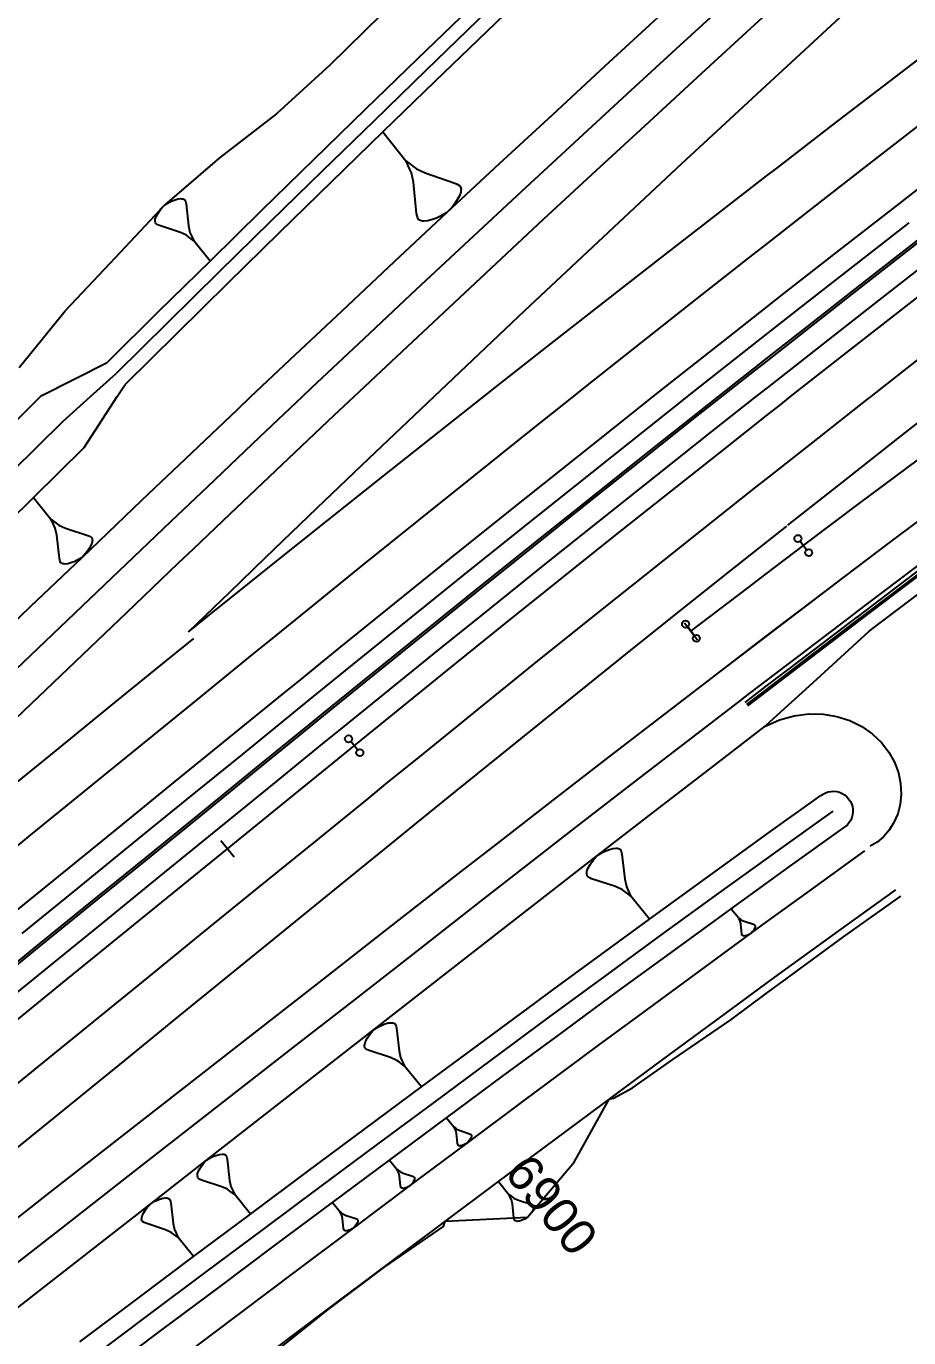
# Model space of a CAD drawing. Extents: x 387562 to 388546, y 804386 to 804945.
# Drawn here: x 387647.9 to 387710, y 804433.7 to 804526.1 of the extents above; entities that cross this region are included whole.
import ezdxf
from ezdxf.enums import TextEntityAlignment as Align

# ---------------------------------------------------------------- set-up
doc = ezdxf.new("R2010")
doc.units = 0
doc.layers.get('0').update_dxf_attribs({"linetype": 'CONTINUOUS'})
doc.styles.add('ARIAL', font='ARIAL.FON')

msp = doc.modelspace()

# ---------------------------------------------------------------- linework, layer by layer
at = {"color": 7}
for p, q in [((387672.9862, 804518.6653), (387674.6172, 804516.6126)), ((387674.6172, 804516.6126), (387674.8623, 804516.4246)), ((387674.745, 804516.3314), (387674.6172, 804516.6126)), ((387674.8727, 804516.0502), (387674.745, 804516.3314)), ((387674.8623, 804516.4246), (387675.1073, 804516.2366)), ((387675.0005, 804515.769), (387674.8727, 804516.0502)), ((387675.1073, 804516.2366), (387675.3524, 804516.0486)), ((387675.3524, 804516.0486), (387675.9598, 804515.7658)), ((387675.1387, 804515.1134), (387675.0005, 804515.769)), ((387675.3653, 804512.9016), (387675.1387, 804515.1134)), ((387675.9598, 804515.7658), (387678.0632, 804515.0452)), ((387678.0632, 804515.0452), (387678.215, 804514.9745)), ((387678.3878, 804514.155), (387678.1877, 804513.8047)), ((387678.215, 804514.9745), (387678.4135, 804514.8452)), ((387678.4705, 804514.4121), (387678.3878, 804514.155)), ((387678.4135, 804514.8452), (387678.4601, 804514.7865)), ((387678.4601, 804514.7865), (387678.4946, 804514.6226)), ((387678.4826, 804514.5174), (387678.4705, 804514.4121)), ((387678.4946, 804514.6226), (387678.4826, 804514.5174)), ((387657.2406, 804513.0774), (387657.3711, 804513.2497)), ((387657.3711, 804513.2497), (387657.6242, 804513.5205)), ((387657.6242, 804513.5205), (387657.943, 804513.7097)), ((387657.943, 804513.7097), (387658.1392, 804513.8003)), ((387658.1392, 804513.8003), (387658.2946, 804513.858)), ((387658.2946, 804513.858), (387658.5645, 804513.9406)), ((387658.5645, 804513.9406), (387658.7528, 804513.9574)), ((387658.7528, 804513.9574), (387658.8265, 804513.9495)), ((387658.8265, 804513.9495), (387658.9002, 804513.9415)), ((387658.9002, 804513.9415), (387659.0067, 804513.8926)), ((387659.0067, 804513.8926), (387659.0396, 804513.8518)), ((387659.0396, 804513.8518), (387659.0973, 804513.6964)), ((387659.0973, 804513.6964), (387659.1222, 804513.5818)), ((387659.1222, 804513.5818), (387659.2901, 804512.035)), ((387677.8704, 804513.3612), (387677.5065, 804512.9764)), ((387678.0584, 804513.6063), (387677.8704, 804513.3612)), ((387678.1877, 804513.8047), (387678.0584, 804513.6063)), ((387656.9396, 804512.3644), (387656.9476, 804512.4381)), ((387656.9644, 804512.2498), (387656.9396, 804512.3644)), ((387656.9476, 804512.4381), (387656.9556, 804512.5118)), ((387656.9556, 804512.5118), (387657.0124, 804512.692)), ((387656.9973, 804512.209), (387656.9644, 804512.2498)), ((387657.0124, 804512.692), (387657.1509, 804512.938)), ((387657.1509, 804512.938), (387657.2406, 804513.0774)), ((387675.3999, 804512.7377), (387675.3653, 804512.9016)), ((387675.481, 804512.5152), (387675.3999, 804512.7377)), ((387675.5276, 804512.4565), (387675.481, 804512.5152)), ((387675.6795, 804512.3858), (387675.5276, 804512.4565)), ((387675.7847, 804512.3738), (387675.6795, 804512.3858)), ((387675.89, 804512.3617), (387675.7847, 804512.3738)), ((387676.1591, 804512.3842), (387675.89, 804512.3617)), ((387676.5456, 804512.4999), (387676.1591, 804512.3842)), ((387676.7681, 804512.5811), (387676.5456, 804512.4999)), ((387677.0493, 804512.7088), (387676.7681, 804512.5811)), ((387677.5065, 804512.9764), (387677.0493, 804512.7088)), ((387657.1367, 804512.1193), (387656.9973, 804512.209)), ((387657.2433, 804512.0704), (387657.1367, 804512.1193)), ((387658.7182, 804511.575), (387657.2433, 804512.0704)), ((387659.1445, 804511.3797), (387658.7182, 804511.575)), ((387659.3167, 804511.2491), (387659.1445, 804511.3797)), ((387659.2901, 804512.035), (387659.3895, 804511.5768)), ((387659.3895, 804511.5768), (387659.4801, 804511.3806)), ((387659.4801, 804511.3806), (387659.5707, 804511.1843)), ((387659.489, 804511.1186), (387659.3167, 804511.2491)), ((387659.6613, 804510.9881), (387659.489, 804511.1186)), ((387659.5707, 804511.1843), (387659.6613, 804510.9881)), ((387660.8112, 804509.5585), (387659.6613, 804510.9881)), ((387648.3683, 804492.8785), (387649.6045, 804491.3586)), ((387649.6045, 804491.3586), (387649.7892, 804491.2202)), ((387649.7024, 804491.1496), (387649.6045, 804491.3586)), ((387649.8002, 804490.9405), (387649.7024, 804491.1496)), ((387649.7892, 804491.2202), (387649.9739, 804491.0818)), ((387649.9739, 804491.0818), (387650.1586, 804490.9434)), ((387649.8981, 804490.7315), (387649.8002, 804490.9405)), ((387650.0069, 804490.2428), (387649.8981, 804490.7315)), ((387650.1951, 804488.5921), (387650.0069, 804490.2428)), ((387650.1586, 804490.9434), (387650.6149, 804490.7373)), ((387650.6149, 804490.7373), (387652.1927, 804490.2168)), ((387652.1927, 804490.2168), (387652.3067, 804490.1653)), ((387652.3067, 804490.1653), (387652.4561, 804490.0703)), ((387652.4561, 804490.0703), (387652.4914, 804490.0269)), ((387700, 804489.7179), (387701.4448, 804490.8635)), ((387652.2013, 804489.1416), (387652.063, 804488.9569)), ((387652.2963, 804489.291), (387652.2013, 804489.1416)), ((387652.4428, 804489.5544), (387652.2963, 804489.291)), ((387652.5024, 804489.7472), (387652.4428, 804489.5544)), ((387652.4914, 804490.0269), (387652.5186, 804489.9047)), ((387652.5105, 804489.826), (387652.5024, 804489.7472)), ((387652.5186, 804489.9047), (387652.5105, 804489.826)), ((387650.2223, 804488.4699), (387650.1951, 804488.5921)), ((387650.2848, 804488.3043), (387650.2223, 804488.4699)), ((387650.3202, 804488.2609), (387650.2848, 804488.3043)), ((387650.4342, 804488.2094), (387650.3202, 804488.2609)), ((387650.513, 804488.2013), (387650.4342, 804488.2094)), ((387650.7926, 804488.2123), (387650.5917, 804488.1932)), ((387651.0804, 804488.302), (387650.7926, 804488.2123)), ((387651.246, 804488.3646), (387651.0804, 804488.302)), ((387651.455, 804488.4624), (387651.246, 804488.3646)), ((387651.7943, 804488.6662), (387651.455, 804488.4624)), ((387652.063, 804488.9569), (387651.7943, 804488.6662)), ((387650.5917, 804488.1932), (387650.513, 804488.2013)), ((387696.8214, 804480.6761), (387700, 804483.0991)), ((387698.6341, 804478.2982), (387700, 804479.3394)), ((387698.7007, 804478.2107), (387700, 804479.2011)), ((387700, 804469.1235), (387703.8377, 804471.8749)), ((387688.1305, 804467.6725), (387688.4932, 804467.8887)), ((387688.4932, 804467.8887), (387688.7165, 804467.9923)), ((387688.7165, 804467.9923), (387688.8934, 804468.0584)), ((387688.8934, 804468.0584), (387689.2007, 804468.1531)), ((387689.2007, 804468.1531), (387689.4151, 804468.1727)), ((387689.4151, 804468.1727), (387689.4991, 804468.1638)), ((387689.4991, 804468.1638), (387689.5831, 804468.1549)), ((387689.5831, 804468.1549), (387689.7046, 804468.0995)), ((387689.7046, 804468.0995), (387689.7421, 804468.053)), ((387689.7421, 804468.053), (387689.8082, 804467.8762)), ((387689.8082, 804467.8762), (387689.8368, 804467.7457)), ((387687.4354, 804466.7273), (387687.5927, 804467.0078)), ((387687.5927, 804467.0078), (387687.6945, 804467.1668)), ((387687.6945, 804467.1668), (387687.8428, 804467.3634)), ((387687.8428, 804467.3634), (387688.1305, 804467.6725)), ((387689.8368, 804467.7457), (387690.0315, 804465.984)), ((387687.3533, 804466.3539), (387687.3622, 804466.4378)), ((387687.3818, 804466.2234), (387687.3533, 804466.3539)), ((387687.3622, 804466.4378), (387687.3711, 804466.5218)), ((387687.3711, 804466.5218), (387687.4354, 804466.7273)), ((387687.4194, 804466.177), (387687.3818, 804466.2234)), ((387687.5784, 804466.0751), (387687.4194, 804466.177)), ((387687.6999, 804466.0198), (387687.5784, 804466.0751)), ((387689.3812, 804465.4587), (387687.6999, 804466.0198)), ((387689.8672, 804465.2372), (387689.3812, 804465.4587)), ((387690.0637, 804465.0889), (387689.8672, 804465.2372)), ((387690.0315, 804465.984), (387690.1459, 804465.4623)), ((387690.1459, 804465.4623), (387690.2495, 804465.239)), ((387690.2495, 804465.239), (387690.3531, 804465.0156)), ((387690.2602, 804464.9406), (387690.0637, 804465.0889)), ((387690.4568, 804464.7923), (387690.2602, 804464.9406)), ((387690.3531, 804465.0156), (387690.4568, 804464.7923)), ((387691.77, 804463.1664), (387690.4568, 804464.7923)), ((387697.5387, 804463.9), (387698.0413, 804463.2753)), ((387698.0413, 804463.2753), (387698.1166, 804463.2182)), ((387698.0809, 804463.1895), (387698.0413, 804463.2753)), ((387698.1205, 804463.1037), (387698.0809, 804463.1895)), ((387698.1166, 804463.2182), (387698.1919, 804463.1612)), ((387698.1601, 804463.018), (387698.1205, 804463.1037)), ((387698.2036, 804462.8177), (387698.1601, 804463.018)), ((387698.1919, 804463.1612), (387698.2672, 804463.1041)), ((387698.2769, 804462.1417), (387698.2036, 804462.8177)), ((387698.2672, 804463.1041), (387698.4535, 804463.0188)), ((387698.4535, 804463.0188), (387699.0981, 804462.8022)), ((387699.0992, 804462.3622), (387699.0422, 804462.2869)), ((387699.0981, 804462.8022), (387699.1446, 804462.7809)), ((387699.1384, 804462.4231), (387699.0992, 804462.3622)), ((387699.199, 804462.5306), (387699.1384, 804462.4231)), ((387699.1446, 804462.7809), (387699.2056, 804462.7417)), ((387699.2238, 804462.6094), (387699.199, 804462.5306)), ((387699.2056, 804462.7417), (387699.2199, 804462.7238)), ((387699.2199, 804462.7238), (387699.2308, 804462.6738)), ((387699.2273, 804462.6416), (387699.2238, 804462.6094)), ((387699.2308, 804462.6738), (387699.2273, 804462.6416)), ((387698.2878, 804462.0916), (387698.2769, 804462.1417)), ((387698.313, 804462.0237), (387698.2878, 804462.0916)), ((387698.3274, 804462.0059), (387698.313, 804462.0237)), ((387698.3739, 804461.9845), (387698.3274, 804462.0059)), ((387698.4062, 804461.9811), (387698.3739, 804461.9845)), ((387698.4384, 804461.9776), (387698.4062, 804461.9811)), ((387698.5206, 804461.9849), (387698.4384, 804461.9776)), ((387698.6386, 804462.021), (387698.5206, 804461.9849)), ((387698.7065, 804462.0463), (387698.6386, 804462.021)), ((387698.7923, 804462.0858), (387698.7065, 804462.0463)), ((387698.9316, 804462.1685), (387698.7923, 804462.0858)), ((387699.0422, 804462.2869), (387698.9316, 804462.1685)), ((387673.366, 804455.8493), (387673.5603, 804455.8678)), ((387673.5603, 804455.8678), (387673.6364, 804455.8599)), ((387673.6364, 804455.8599), (387673.7125, 804455.8521)), ((387673.7125, 804455.8521), (387673.8228, 804455.8023)), ((387671.912, 804454.8063), (387672.0038, 804454.9507)), ((387672.0038, 804454.9507), (387672.1376, 804455.1293)), ((387672.1376, 804455.1293), (387672.3974, 804455.4104)), ((387672.3974, 804455.4104), (387672.7255, 804455.6074)), ((387672.7255, 804455.6074), (387672.9276, 804455.7021)), ((387672.9276, 804455.7021), (387673.0877, 804455.7625)), ((387673.0877, 804455.7625), (387673.366, 804455.8493)), ((387673.8228, 804455.8023), (387673.857, 804455.7603)), ((387673.857, 804455.7603), (387673.9175, 804455.6002)), ((387673.9175, 804455.6002), (387673.9438, 804455.482)), ((387673.9438, 804455.482), (387674.1257, 804453.8858)), ((387671.697, 804454.2128), (387671.7049, 804454.2889)), ((387671.7233, 804454.0947), (387671.697, 804454.2128)), ((387671.7049, 804454.2889), (387671.7127, 804454.3651)), ((387671.7127, 804454.3651), (387671.7704, 804454.5515)), ((387671.7575, 804454.0527), (387671.7233, 804454.0947)), ((387671.9019, 804453.9609), (387671.7575, 804454.0527)), ((387671.7704, 804454.5515), (387671.912, 804454.8063)), ((387672.0122, 804453.911), (387671.9019, 804453.9609)), ((387673.5379, 804453.4077), (387672.0122, 804453.911)), ((387673.979, 804453.2084), (387673.5379, 804453.4077)), ((387674.1576, 804453.0746), (387673.979, 804453.2084)), ((387674.1257, 804453.8858), (387674.231, 804453.4133)), ((387674.231, 804453.4133), (387674.3256, 804453.2112)), ((387674.3256, 804453.2112), (387674.4202, 804453.0091)), ((387674.3362, 804452.9408), (387674.1576, 804453.0746)), ((387674.5148, 804452.807), (387674.3362, 804452.9408)), ((387674.4202, 804453.0091), (387674.5148, 804452.807)), ((387675.7102, 804451.3373), (387674.5148, 804452.807)), ((387677.4769, 804449.1651), (387677.9999, 804448.522)), ((387677.9999, 804448.522), (387678.0781, 804448.4635)), ((387678.0414, 804448.4336), (387677.9999, 804448.522)), ((387678.0781, 804448.4635), (387678.1562, 804448.4049)), ((387678.0828, 804448.3451), (387678.0414, 804448.4336)), ((387678.1242, 804448.2567), (387678.0828, 804448.3451)), ((387678.1702, 804448.0499), (387678.1242, 804448.2567)), ((387678.1562, 804448.4049), (387678.2344, 804448.3464)), ((387678.2498, 804447.3515), (387678.1702, 804448.0499)), ((387678.2344, 804448.3464), (387678.4274, 804448.2591)), ((387678.4274, 804448.2591), (387679.095, 804448.0389)), ((387679.0987, 804447.584), (387679.0401, 804447.5058)), ((387679.095, 804448.0389), (387679.1433, 804448.0171)), ((387679.1389, 804447.6472), (387679.0987, 804447.584)), ((387679.2008, 804447.7586), (387679.1389, 804447.6472)), ((387679.1433, 804448.0171), (387679.2065, 804447.9769)), ((387679.2261, 804447.8402), (387679.2008, 804447.7586)), ((387679.2065, 804447.9769), (387679.2214, 804447.9585)), ((387679.2214, 804447.9585), (387679.2329, 804447.9069)), ((387679.2295, 804447.8735), (387679.2261, 804447.8402)), ((387679.2329, 804447.9069), (387679.2295, 804447.8735)), ((387661.4752, 804446.5881), (387661.6565, 804446.6053)), ((387661.6565, 804446.6053), (387661.7276, 804446.598)), ((387678.2613, 804447.2998), (387678.2498, 804447.3515)), ((387678.2878, 804447.2297), (387678.2613, 804447.2998)), ((387678.3027, 804447.2114), (387678.2878, 804447.2297)), ((387678.351, 804447.1895), (387678.3027, 804447.2114)), ((387678.3843, 804447.1861), (387678.351, 804447.1895)), ((387678.4176, 804447.1827), (387678.3843, 804447.1861)), ((387678.5026, 804447.1908), (387678.4176, 804447.1827)), ((387678.6244, 804447.2287), (387678.5026, 804447.1908)), ((387678.6945, 804447.2552), (387678.6244, 804447.2287)), ((387678.7829, 804447.2966), (387678.6945, 804447.2552)), ((387678.9265, 804447.3828), (387678.7829, 804447.2966)), ((387679.0401, 804447.5058), (387678.9265, 804447.3828)), ((387660.1181, 804445.6145), (387660.2038, 804445.7493)), ((387660.2038, 804445.7493), (387660.3287, 804445.916)), ((387660.3287, 804445.916), (387660.5712, 804446.1784)), ((387660.5712, 804446.1784), (387660.8774, 804446.3623)), ((387660.8774, 804446.3623), (387661.066, 804446.4506)), ((387661.066, 804446.4506), (387661.2155, 804446.5071)), ((387661.2155, 804446.5071), (387661.4752, 804446.5881)), ((387661.7276, 804446.598), (387661.7987, 804446.5907)), ((387661.7987, 804446.5907), (387661.9016, 804446.5442)), ((387661.9016, 804446.5442), (387661.9335, 804446.505)), ((387661.9335, 804446.505), (387661.9899, 804446.3555)), ((387661.9899, 804446.3555), (387662.0145, 804446.2453)), ((387662.0145, 804446.2453), (387662.1843, 804444.7554)), ((387673.4578, 804446.1824), (387673.9843, 804445.5351)), ((387659.9174, 804445.0606), (387659.9248, 804445.1317)), ((387659.942, 804444.9504), (387659.9174, 804445.0606)), ((387659.9248, 804445.1317), (387659.9321, 804445.2028)), ((387659.9321, 804445.2028), (387659.9859, 804445.3768)), ((387659.9739, 804444.9112), (387659.942, 804444.9504)), ((387660.1087, 804444.8255), (387659.9739, 804444.9112)), ((387659.9859, 804445.3768), (387660.1181, 804445.6145)), ((387660.2116, 804444.779), (387660.1087, 804444.8255)), ((387661.6356, 804444.3092), (387660.2116, 804444.779)), ((387673.9843, 804445.5351), (387674.0629, 804445.4762)), ((387674.026, 804445.4461), (387673.9843, 804445.5351)), ((387674.0676, 804445.3571), (387674.026, 804445.4461)), ((387674.0629, 804445.4762), (387674.1416, 804445.4173)), ((387674.1093, 804445.2681), (387674.0676, 804445.3571)), ((387674.1557, 804445.06), (387674.1093, 804445.2681)), ((387674.1416, 804445.4173), (387674.2203, 804445.3583)), ((387674.2358, 804444.357), (387674.1557, 804445.06)), ((387674.2203, 804445.3583), (387674.4146, 804445.2706)), ((387674.4146, 804445.2706), (387675.0865, 804445.0489)), ((387675.0865, 804445.0489), (387675.1351, 804445.0269)), ((387675.193, 804444.7668), (387675.1306, 804444.6546)), ((387675.1351, 804445.0269), (387675.1987, 804444.9865)), ((387675.2184, 804444.8489), (387675.193, 804444.7668)), ((387675.1987, 804444.9865), (387675.2137, 804444.968)), ((387675.2137, 804444.968), (387675.2253, 804444.916)), ((387675.2219, 804444.8824), (387675.2184, 804444.8489)), ((387675.2253, 804444.916), (387675.2219, 804444.8824)), ((387662.0474, 804444.1231), (387661.6356, 804444.3092)), ((387662.2141, 804443.9982), (387662.0474, 804444.1231)), ((387662.1843, 804444.7554), (387662.2825, 804444.3144)), ((387662.3808, 804443.8734), (387662.2141, 804443.9982)), ((387662.2825, 804444.3144), (387662.3709, 804444.1258)), ((387662.3709, 804444.1258), (387662.4592, 804443.9371)), ((387662.5475, 804443.7485), (387662.3808, 804443.8734)), ((387662.4592, 804443.9371), (387662.5475, 804443.7485)), ((387674.2474, 804444.3049), (387674.2358, 804444.357)), ((387674.274, 804444.2344), (387674.2474, 804444.3049)), ((387674.2891, 804444.2159), (387674.274, 804444.2344)), ((387674.3376, 804444.194), (387674.2891, 804444.2159)), ((387674.3712, 804444.1905), (387674.3376, 804444.194)), ((387674.4047, 804444.1871), (387674.3712, 804444.1905)), ((387674.4903, 804444.1952), (387674.4047, 804444.1871)), ((387674.6128, 804444.2334), (387674.4903, 804444.1952)), ((387674.6833, 804444.2601), (387674.6128, 804444.2334)), ((387674.7724, 804444.3017), (387674.6833, 804444.2601)), ((387674.9169, 804444.3885), (387674.7724, 804444.3017)), ((387675.0313, 804444.5123), (387674.9169, 804444.3885)), ((387675.0902, 804444.591), (387675.0313, 804444.5123)), ((387675.1306, 804444.6546), (387675.0902, 804444.591)), ((387681.1349, 804444.6675), (387681.8741, 804443.7587)), ((387656.3918, 804442.8444), (387656.6291, 804443.101)), ((387656.6291, 804443.101), (387656.9287, 804443.281)), ((387656.9287, 804443.281), (387657.1133, 804443.3674)), ((387657.1133, 804443.3674), (387657.2595, 804443.4226)), ((387657.2595, 804443.4226), (387657.5136, 804443.5019)), ((387657.5136, 804443.5019), (387657.691, 804443.5188)), ((387657.691, 804443.5188), (387657.7605, 804443.5116)), ((387657.7605, 804443.5116), (387657.8301, 804443.5044)), ((387657.8301, 804443.5044), (387657.9308, 804443.4589)), ((387657.9308, 804443.4589), (387657.962, 804443.4206)), ((387657.962, 804443.4206), (387658.0172, 804443.2744)), ((387658.0172, 804443.2744), (387658.0412, 804443.1665)), ((387658.0412, 804443.1665), (387658.2074, 804441.7088)), ((387663.6632, 804442.3767), (387662.5475, 804443.7485)), ((387669.4422, 804443.1956), (387669.972, 804442.5441)), ((387681.8741, 804443.7587), (387681.9845, 804443.676)), ((387681.9326, 804443.6337), (387681.8741, 804443.7587)), ((387681.9911, 804443.5087), (387681.9326, 804443.6337)), ((387681.9845, 804443.676), (387682.095, 804443.5932)), ((387682.0496, 804443.3837), (387681.9911, 804443.5087)), ((387682.1147, 804443.0915), (387682.0496, 804443.3837)), ((387682.095, 804443.5932), (387682.2054, 804443.5105)), ((387682.2272, 804442.1044), (387682.1147, 804443.0915)), ((387682.2054, 804443.5105), (387682.4783, 804443.3872)), ((387682.4783, 804443.3872), (387683.4217, 804443.0759)), ((387683.4217, 804443.0759), (387683.4899, 804443.0451)), ((387683.4899, 804443.0451), (387683.5793, 804442.9884)), ((387683.5793, 804442.9884), (387683.6004, 804442.9624)), ((387683.6004, 804442.9624), (387683.6167, 804442.8893)), ((387655.9895, 804442.0074), (387655.9966, 804442.077)), ((387656.0135, 804441.8995), (387655.9895, 804442.0074)), ((387655.9966, 804442.077), (387656.0038, 804442.1465)), ((387656.0038, 804442.1465), (387656.0564, 804442.3167)), ((387656.0564, 804442.3167), (387656.1858, 804442.5494)), ((387656.1858, 804442.5494), (387656.2696, 804442.6813)), ((387656.2696, 804442.6813), (387656.3918, 804442.8444)), ((387669.972, 804442.5441), (387670.0512, 804442.4848)), ((387670.014, 804442.4545), (387669.972, 804442.5441)), ((387670.0559, 804442.3649), (387670.014, 804442.4545)), ((387670.0512, 804442.4848), (387670.1304, 804442.4254)), ((387670.0979, 804442.2753), (387670.0559, 804442.3649)), ((387670.1445, 804442.0658), (387670.0979, 804442.2753)), ((387670.1304, 804442.4254), (387670.2095, 804442.3661)), ((387670.2252, 804441.3583), (387670.1445, 804442.0658)), ((387670.2095, 804442.3661), (387670.4051, 804442.2778)), ((387670.4051, 804442.2778), (387671.0814, 804442.0547)), ((387671.0814, 804442.0547), (387671.1303, 804442.0326)), ((387671.1303, 804442.0326), (387671.1943, 804441.9919)), ((387671.1943, 804441.9919), (387671.2095, 804441.9733)), ((387682.2435, 804442.0314), (387682.2272, 804442.1044)), ((387682.2809, 804441.9324), (387682.2435, 804442.0314)), ((387682.9806, 804442.0269), (387682.8556, 804441.9684)), ((387683.1835, 804442.1488), (387682.9806, 804442.0269)), ((387683.3442, 804442.3226), (387683.1835, 804442.1488)), ((387683.4269, 804442.433), (387683.3442, 804442.3226)), ((387683.4837, 804442.5223), (387683.4269, 804442.433)), ((387683.5713, 804442.6799), (387683.4837, 804442.5223)), ((387683.607, 804442.7952), (387683.5713, 804442.6799)), ((387683.6118, 804442.8422), (387683.607, 804442.7952)), ((387683.6167, 804442.8893), (387683.6118, 804442.8422)), ((387656.0447, 804441.8612), (387656.0135, 804441.8995)), ((387656.1766, 804441.7773), (387656.0447, 804441.8612)), ((387656.2773, 804441.7318), (387656.1766, 804441.7773)), ((387657.6705, 804441.2722), (387656.2773, 804441.7318)), ((387658.0734, 804441.0902), (387657.6705, 804441.2722)), ((387658.2365, 804440.968), (387658.0734, 804441.0902)), ((387658.2074, 804441.7088), (387658.3035, 804441.2773)), ((387658.3035, 804441.2773), (387658.3899, 804441.0927)), ((387658.3899, 804441.0927), (387658.4763, 804440.9082)), ((387670.2368, 804441.3059), (387670.2252, 804441.3583)), ((387670.2636, 804441.2349), (387670.2368, 804441.3059)), ((387670.2788, 804441.2163), (387670.2636, 804441.2349)), ((387670.3277, 804441.1942), (387670.2788, 804441.2163)), ((387670.3614, 804441.1907), (387670.3277, 804441.1942)), ((387670.3952, 804441.1873), (387670.3614, 804441.1907)), ((387670.4813, 804441.1954), (387670.3952, 804441.1873)), ((387670.6047, 804441.2339), (387670.4813, 804441.1954)), ((387670.6756, 804441.2607), (387670.6047, 804441.2339)), ((387670.7652, 804441.3027), (387670.6756, 804441.2607)), ((387670.9107, 804441.39), (387670.7652, 804441.3027)), ((387671.0258, 804441.5146), (387670.9107, 804441.39)), ((387671.0851, 804441.5938), (387671.0258, 804441.5146)), ((387671.1258, 804441.6578), (387671.0851, 804441.5938)), ((387671.1886, 804441.7707), (387671.1258, 804441.6578)), ((387671.2142, 804441.8534), (387671.1886, 804441.7707)), ((387671.2095, 804441.9733), (387671.2211, 804441.9209)), ((387671.2177, 804441.8871), (387671.2142, 804441.8534)), ((387671.2211, 804441.9209), (387671.2177, 804441.8871)), ((387682.302, 804441.9064), (387682.2809, 804441.9324)), ((387682.3702, 804441.8756), (387682.302, 804441.9064)), ((387682.4173, 804441.8707), (387682.3702, 804441.8756)), ((387682.4644, 804441.8659), (387682.4173, 804441.8707)), ((387682.5846, 804441.8773), (387682.4644, 804441.8659)), ((387682.7566, 804441.931), (387682.5846, 804441.8773)), ((387682.8556, 804441.9684), (387682.7566, 804441.931)), ((387658.3996, 804440.8458), (387658.2365, 804440.968)), ((387658.5627, 804440.7236), (387658.3996, 804440.8458)), ((387658.4763, 804440.9082), (387658.5627, 804440.7236)), ((387659.6543, 804439.3815), (387658.5627, 804440.7236))]:
    msp.add_line(p, q, dxfattribs=at)
at = {"color": 1}
for p, q in [((387647.352, 804502.0522), (387650.6094, 804506.0528)), ((387648.9493, 804500.0883), (387653.561, 804502.4133)), ((387652.3843, 804500), (387654.1909, 804501.6366)), ((387654.2662, 804500), (387654.8208, 804500.8599)), ((387648.8596, 804500), (387648.9493, 804500.0883)), ((387650.4479, 804498.2458), (387652.3843, 804500)), ((387651.9464, 804496.4033), (387654.2662, 804500)), ((387702.8455, 804489.1914), (387702.3849, 804489.7957)), ((387694.9299, 804483.1575), (387694.4693, 804483.7617)), ((387698.5189, 804478.4493), (387700, 804479.5784)), ((387699.8537, 804476.6982), (387700, 804476.8321)), ((387671.207, 804475.092), (387670.7276, 804475.6815))]:
    msp.add_line(p, q, dxfattribs=at)
at = {"color": 2}
for p, q in [((387699.2993, 804500), (387700, 804500.5533)), ((387698.337, 804478.6879), (387700, 804479.9556))]:
    msp.add_line(p, q, dxfattribs=at)
at = {"color": 3}
for p, q in [((387694.2449, 804484.0561), (387695.1543, 804482.8631)), ((387661.5761, 804468.7153), (387662.5225, 804467.5516))]:
    msp.add_line(p, q, dxfattribs=at)
at = {"color": 252}
msp.add_line((387699.939, 804476.7655), (387700, 804476.7931), dxfattribs=at)
at = {"color": 7, "linetype": 'CONTINUOUS'}
for points in [[(387700, 804553.1964), (387698.5083, 804551.9456), (387694.6864, 804548.5735), (387690.9929, 804545.0378), (387687.3293, 804541.4674), (387683.7348, 804537.8121), (387680.1183, 804534.1891), (387676.4758, 804530.6031), (387672.8967, 804526.9407), (387669.2538, 804523.3628), (387665.5024, 804519.9242), (387661.4709, 804516.8377), (387657.6242, 804513.5205), (387654.1175, 804509.7836), (387650.6094, 804506.0528)], [(387700, 804545.9001), (387698.1197, 804544.126), (387694.4178, 804540.6196), (387690.7235, 804537.1068), (387687.0366, 804533.5876), (387683.3573, 804530.0621), (387679.6854, 804526.5304), (387676.021, 804522.9924), (387672.3641, 804519.4483), (387668.7147, 804515.898), (387665.0726, 804512.3417), (387661.438, 804508.7793), (387657.8108, 804505.2109), (387654.1909, 804501.6366)], [(387700, 804544.5321), (387698.7308, 804543.3344), (387695.0305, 804539.8292), (387691.3377, 804536.3176), (387687.6524, 804532.7997), (387683.9747, 804529.2755), (387680.3044, 804525.745), (387676.6416, 804522.2082), (387672.9862, 804518.6653), (387669.3383, 804515.1163), (387665.6979, 804511.5612), (387662.0648, 804508.0001), (387658.4391, 804504.433), (387654.8208, 804500.8599)], [(387700, 804521.931), (387701.474, 804523.2952), (387705.1912, 804526.7216), (387708.9158, 804530.141), (387712.648, 804533.5534), (387716.3876, 804536.959), (387720.1347, 804540.3575)], [(387670.9547, 804500), (387673.237, 804502.1503), (387676.9232, 804505.6094), (387680.6169, 804509.0617), (387684.3182, 804512.507), (387688.027, 804515.9454), (387691.7432, 804519.3769), (387695.467, 804522.8015), (387699.1982, 804526.2191), (387700, 804526.9505)], [(387700, 804515.5328), (387700.7156, 804516.0862), (387704.698, 804519.1534), (387708.6864, 804522.2125), (387712.681, 804525.2637)], [(387676.5953, 804500), (387679.3299, 804502.5929), (387683.0016, 804506.0604), (387686.681, 804509.5211), (387690.3679, 804512.9749), (387694.0624, 804516.4219), (387697.7644, 804519.862), (387700, 804521.931)], [(387700, 804510.7283), (387703.0415, 804513.1104), (387706.999, 804516.1972), (387710.9627, 804519.2761)], [(387700, 804506.2785), (387701.251, 804507.2624), (387705.1968, 804510.3528), (387709.1488, 804513.4353), (387713.107, 804516.5099)], [(387680.0966, 804500), (387680.8954, 804500.6306), (387684.8472, 804503.7377), (387688.8051, 804506.8368), (387692.7691, 804509.9279), (387696.7393, 804513.011), (387700, 804515.5328)], [(387686.414, 804500), (387687.2734, 804500.6842), (387691.2061, 804503.8026), (387695.145, 804506.9131), (387699.0901, 804510.0157), (387700, 804510.7283)], [(387701.7225, 804500), (387704.9553, 804502.5424), (387708.8917, 804505.6254), (387712.8342, 804508.7005)], [(387692.0437, 804500), (387693.3779, 804501.0579), (387697.3113, 804504.1641), (387700, 804506.2785)], [(387707.3854, 804500), (387711.047, 804502.8678)], [(387609.5071, 804437.6446), (387613.3861, 804440.7995), (387617.2651, 804443.9544), (387621.1441, 804447.1093), (387625.0231, 804450.2642), (387628.9021, 804453.4191), (387632.7811, 804456.5741), (387636.66, 804459.729), (387640.539, 804462.8839), (387644.418, 804466.0388), (387648.297, 804469.1937), (387652.176, 804472.3486), (387656.055, 804475.5035), (387659.934, 804478.6584), (387663.813, 804481.8133), (387664.973, 804482.7568), (387667.7038, 804484.9747), (387671.6052, 804488.1323), (387675.5128, 804491.282), (387679.4267, 804494.4239), (387683.3469, 804497.558), (387686.414, 804500)], [(387611.7156, 804434.9293), (387615.5946, 804438.0842), (387619.4735, 804441.2391), (387623.3525, 804444.394), (387627.2315, 804447.5489), (387631.1105, 804450.7039), (387634.9895, 804453.8588), (387638.8685, 804457.0137), (387642.7475, 804460.1686), (387646.6265, 804463.3235), (387650.5054, 804466.4784), (387654.3844, 804469.6333), (387658.2634, 804472.7882), (387662.1424, 804475.9431), (387666.0214, 804479.098), (387667.1814, 804480.0415), (387669.9085, 804482.2564), (387673.8043, 804485.4095), (387677.7065, 804488.5548), (387681.615, 804491.6923), (387685.5297, 804494.822), (387689.4507, 804497.9439), (387692.0437, 804500)], [(387615.0567, 804446.6697), (387618.6833, 804450.1349), (387622.3099, 804453.6002), (387625.9365, 804457.0654), (387629.563, 804460.5306), (387633.1896, 804463.9959), (387636.8162, 804467.4611), (387640.4428, 804470.9263), (387644.0694, 804474.3915), (387647.696, 804477.8568), (387651.3226, 804481.322), (387654.9492, 804484.7872), (387658.5758, 804488.2525), (387659.6604, 804489.2887), (387662.2238, 804491.7319), (387665.8873, 804495.2115), (387669.5584, 804498.6843), (387670.9547, 804500)], [(387659.2864, 804483.4167), (387661.2356, 804484.9822), (387662.4015, 804485.9185), (387665.1503, 804488.1233), (387669.0773, 804491.262), (387673.0105, 804494.3928), (387676.9499, 804497.5157), (387680.0966, 804500)], [(387659.2864, 804483.4166), (387661.0916, 804485.1592), (387662.1713, 804486.2015), (387664.7191, 804488.655), (387668.3603, 804492.1496), (387672.0092, 804495.6375), (387675.6657, 804499.1186), (387676.5953, 804500)], [(387700, 804487.5), (387702.6152, 804489.4936), (387702.6524, 804489.522), (387706.6399, 804492.5387), (387710.6487, 804495.5268), (387714.6788, 804498.4862), (387716.7715, 804500)], [(387700, 804483.0991), (387700.7978, 804483.7073), (387704.737, 804486.7101), (387704.7741, 804486.7383), (387708.7416, 804489.7399), (387712.7304, 804492.7131), (387716.7403, 804495.6577), (387720.7712, 804498.5736), (387721.2273, 804498.9008), (387722.7645, 804500)], [(387700, 804479.3394), (387702.6105, 804481.3294), (387706.5496, 804484.3322), (387706.5866, 804484.3603), (387710.537, 804487.349), (387714.5087, 804490.3094), (387718.5014, 804493.2414), (387722.515, 804496.1448), (387722.9692, 804496.4706), (387726.5657, 804499.0424), (387727.9116, 804500)], [(387700, 804479.2011), (387702.6772, 804481.2419), (387706.6163, 804484.2447), (387706.6532, 804484.2728), (387710.6031, 804487.2611), (387714.5741, 804490.221), (387718.5662, 804493.1525), (387722.5792, 804496.0555), (387723.0333, 804496.3812), (387726.6296, 804498.9528), (387728.1014, 804500)], [(387700, 804494.1823), (387703.1915, 804496.7026), (387707.1162, 804499.7891), (387707.3854, 804500)], [(387700, 804498.642), (387701.0251, 804499.4515), (387701.7225, 804500)], [(387701.5283, 804490.9296), (387705.3578, 804493.9536), (387709.277, 804497.0358), (387713.0617, 804500)], [(387619.3804, 804433.4294), (387623.2594, 804436.5843), (387627.1384, 804439.7393), (387631.0174, 804442.8942), (387634.8964, 804446.0491), (387638.7754, 804449.204), (387642.6544, 804452.3589), (387646.5334, 804455.5138), (387650.4123, 804458.6687), (387654.2913, 804461.8236), (387658.1703, 804464.9785), (387662.0493, 804468.1334), (387665.9283, 804471.2884), (387669.8073, 804474.4433), (387670.9673, 804475.3868), (387673.6878, 804477.5963), (387677.5744, 804480.7418), (387681.4672, 804483.8797), (387685.3663, 804487.0097), (387689.2717, 804490.1319), (387693.1833, 804493.2463), (387697.1011, 804496.3528), (387700, 804498.642)], [(387600, 804450.1587), (387603.4443, 804453.0231), (387607.2854, 804456.2245), (387610.901, 804459.7032), (387614.5133, 804463.1861), (387618.1221, 804466.6732), (387621.7275, 804470.1645), (387625.3295, 804473.66), (387628.928, 804477.1597), (387632.5232, 804480.6636), (387636.115, 804484.1716), (387639.7033, 804487.6839), (387643.2882, 804491.2003), (387646.8698, 804494.721), (387650.4479, 804498.2458)], [(387600, 804447.0645), (387601.0983, 804447.9833), (387604.9429, 804451.1806), (387608.784, 804454.382), (387612.3996, 804457.8607), (387616.0118, 804461.3436), (387619.6207, 804464.8307), (387623.2261, 804468.322), (387626.828, 804471.8175), (387630.4266, 804475.3172), (387634.0218, 804478.8211), (387637.6135, 804482.3291), (387641.2019, 804485.8414), (387644.7868, 804489.3578), (387648.3683, 804492.8785), (387651.9465, 804496.4033)], [(387621.5889, 804430.7141), (387625.4679, 804433.8691), (387629.3469, 804437.024), (387633.2258, 804440.1789), (387637.1048, 804443.3338), (387640.9838, 804446.4887), (387644.8628, 804449.6436), (387648.7418, 804452.7985), (387652.6208, 804455.9534), (387656.4998, 804459.1083), (387660.3788, 804462.2632), (387664.2577, 804465.4181), (387668.1367, 804468.5731), (387672.0157, 804471.728), (387673.1758, 804472.6715), (387675.8925, 804474.8779), (387679.7736, 804478.0191), (387683.661, 804481.1525), (387687.5546, 804484.2781), (387691.4545, 804487.3959), (387695.3606, 804490.506), (387699.2729, 804493.6082), (387700, 804494.1823)], [(387627.6763, 804431.1538), (387631.5553, 804434.3087), (387635.4343, 804437.4636), (387639.3133, 804440.6185), (387643.1923, 804443.7734), (387647.0712, 804446.9283), (387650.9502, 804450.0832), (387654.8292, 804453.2381), (387658.7082, 804456.393), (387662.5872, 804459.5479), (387666.4662, 804462.7029), (387670.3452, 804465.8578), (387674.2242, 804469.0127), (387675.3842, 804469.9562), (387678.0971, 804472.1595), (387681.9728, 804475.2963), (387685.8547, 804478.4253), (387689.7429, 804481.5465), (387693.6373, 804484.66), (387697.5379, 804487.7657), (387700, 804489.7179)], [(387694.6996, 804483.4596), (387698.676, 804486.4908), (387700, 804487.5)], [(387700, 804483.104), (387700.7728, 804483.6944), (387704.7336, 804486.7074)], [(387615.0567, 804446.6697), (387618.9357, 804449.8246), (387622.8146, 804452.9795), (387626.6936, 804456.1344), (387630.5726, 804459.2893), (387634.4516, 804462.4443), (387638.3306, 804465.5992), (387642.2096, 804468.7541), (387646.0886, 804471.909), (387649.9676, 804475.0639), (387653.8465, 804478.2188), (387657.7255, 804481.3737), (387659.665, 804482.9512)], [(387633.7637, 804431.5934), (387637.7058, 804434.6707), (387641.6479, 804437.748), (387645.59, 804440.8254), (387649.5321, 804443.9027), (387653.4742, 804446.98), (387657.4162, 804450.0574), (387661.3583, 804453.1347), (387665.3004, 804456.212), (387669.2425, 804459.2893), (387673.1846, 804462.3667), (387677.1267, 804465.444), (387678.3056, 804466.3643), (387681.0576, 804468.5091), (387684.9888, 804471.5622), (387688.9259, 804474.6072), (387692.869, 804477.6443), (387696.818, 804480.6734), (387700, 804483.104)], [(387700, 804467.4001), (387700.6816, 804467.892), (387704.7108, 804470.7805)], [(387651.6468, 804433.3784), (387655.6489, 804436.3821), (387659.6543, 804439.3815), (387663.6632, 804442.3767), (387667.6754, 804445.3678), (387671.6911, 804448.3546), (387675.7102, 804451.3373), (387679.7327, 804454.3158), (387683.7586, 804457.2901), (387684.9632, 804458.1787), (387687.7651, 804460.2385), (387691.77, 804463.1664), (387695.7838, 804466.0818), (387699.8063, 804468.9846), (387700, 804469.1235)], [(387700, 804462.9443), (387702.9369, 804465.0768), (387706.9511, 804467.9725)], [(387652.5302, 804432.2923), (387656.5322, 804435.2959), (387660.5377, 804438.2954), (387664.5465, 804441.2906), (387668.5588, 804444.2817), (387672.5745, 804447.2685), (387676.5935, 804450.2512), (387680.616, 804453.2297), (387684.6419, 804456.2039), (387685.8466, 804457.0926), (387688.647, 804459.1511), (387692.6497, 804462.0773), (387696.6613, 804464.9909), (387700, 804467.4001)], [(387700, 804458.619), (387701.1253, 804459.4413), (387705.1252, 804462.3452), (387709.1339, 804465.2365)], [(387700, 804457.9221), (387701.4711, 804459.0115), (387705.4569, 804461.9312), (387709.489, 804464.7914)], [(387616.5148, 804400), (387619.1405, 804402.0279), (387623.1023, 804405.0809), (387627.0676, 804408.1297), (387631.0363, 804411.1743), (387635.0084, 804414.2148), (387638.9839, 804417.251), (387642.9628, 804420.2831), (387646.9451, 804423.3109), (387650.9308, 804426.3346), (387654.92, 804429.3541), (387658.9125, 804432.3693), (387662.9085, 804435.3804), (387666.9079, 804438.3873), (387670.9107, 804441.39), (387674.9169, 804444.3885), (387678.9265, 804447.3828), (387682.9395, 804450.373), (387686.9559, 804453.3589), (387688.1577, 804454.251), (387690.9475, 804456.3145), (387694.9351, 804459.2477), (387698.9316, 804462.1685), (387700, 804462.9443)], [(387622.2409, 804400), (387625.3108, 804402.3656), (387629.276, 804405.4144), (387633.2447, 804408.4591), (387637.2168, 804411.4995), (387641.1923, 804414.5357), (387645.1712, 804417.5678), (387649.1535, 804420.5956), (387653.1393, 804423.6193), (387657.1284, 804426.6388), (387661.121, 804429.6541), (387665.1169, 804432.6651), (387669.1163, 804435.672), (387673.1191, 804438.6747), (387677.1253, 804441.6732), (387681.1349, 804444.6675), (387685.1479, 804447.6577), (387689.1643, 804450.6436), (387690.3661, 804451.5357), (387693.1521, 804453.5961), (387697.1343, 804456.525), (387700, 804458.619)], [(387624.3139, 804400), (387626.03, 804401.4812), (387629.8214, 804404.7438), (387633.6469, 804407.9646), (387637.5675, 804411.0683), (387641.5366, 804414.1124), (387645.512, 804417.1488), (387649.4878, 804420.1847), (387653.453, 804423.2336), (387657.4009, 804426.3038), (387661.3471, 804429.376), (387665.2314, 804432.5244), (387669.1353, 804435.6487), (387673.1384, 804438.651), (387677.2684, 804441.4973), (387677.3871, 804441.8687), (387683.1835, 804442.1488), (387686.4615, 804446.0427), (387688.9442, 804450.4799), (387689.2405, 804450.5499), (387690.5695, 804451.2857), (387693.4232, 804453.2619), (387697.5007, 804456.0713), (387700, 804457.9221)]]:
    msp.add_lwpolyline(points, dxfattribs=at)
at = {"color": 1, "linetype": 'CONTINUOUS'}
for points in [[(387700, 804547.2681), (387697.5087, 804544.9176), (387693.8052, 804541.4099), (387690.1092, 804537.8959), (387686.4208, 804534.3755), (387682.7399, 804530.8488), (387679.0665, 804527.3158), (387675.4005, 804523.7766), (387671.742, 804520.2312), (387668.091, 804516.6797), (387664.4474, 804513.1221), (387660.8112, 804509.5585), (387657.1825, 804505.9888), (387653.561, 804502.4133)], [(387663.696, 804500), (387666.4244, 804502.5803), (387670.1109, 804506.0526), (387673.8049, 804509.5179), (387677.5065, 804512.9764), (387681.2156, 804516.4279), (387684.9322, 804519.8726), (387688.6563, 804523.3102), (387692.3879, 804526.7409), (387696.127, 804530.1647), (387699.8736, 804533.5814), (387700, 804533.6962)], [(387700, 804502.6528), (387703.0105, 804505.0204), (387706.9519, 804508.1073), (387710.8994, 804511.1863)], [(387700, 804502.4619), (387703.1032, 804504.9024), (387707.0443, 804507.9891), (387710.9915, 804511.0679)], [(387696.6369, 804500), (387699.0754, 804501.9256), (387700, 804502.6528)], [(387696.8789, 804500), (387699.1682, 804501.8078), (387700, 804502.4619)], [(387600, 804453.2475), (387601.9457, 804454.8656), (387605.7868, 804458.067), (387609.4025, 804461.5458), (387613.0147, 804465.0287), (387616.6235, 804468.5158), (387620.2289, 804472.0071), (387623.8309, 804475.5025), (387627.4295, 804479.0022), (387631.0246, 804482.5061), (387634.6164, 804486.0142), (387638.2047, 804489.5264), (387641.7896, 804493.0429), (387645.3712, 804496.5635), (387648.8596, 804500)], [(387600, 804440.8686), (387600.2648, 804441.084), (387604.1438, 804444.2389), (387608.0228, 804447.3938), (387611.9018, 804450.5487), (387615.5284, 804454.0139), (387619.155, 804457.4792), (387622.7815, 804460.9444), (387626.4081, 804464.4096), (387630.0347, 804467.8748), (387633.6613, 804471.3401), (387637.2879, 804474.8053), (387640.9145, 804478.2705), (387644.5411, 804481.7358), (387648.1677, 804485.201), (387651.7943, 804488.6662), (387655.4209, 804492.1314), (387656.5054, 804493.1677), (387659.0743, 804495.6153), (387662.7456, 804499.1012), (387663.696, 804500)], [(387613.5139, 804432.7183), (387617.3929, 804435.8732), (387621.2718, 804439.0281), (387625.1508, 804442.183), (387629.0298, 804445.3379), (387632.9088, 804448.4928), (387636.7878, 804451.6477), (387640.6668, 804454.8027), (387644.5458, 804457.9576), (387648.4248, 804461.1125), (387652.3037, 804464.2674), (387656.1827, 804467.4223), (387660.0617, 804470.5772), (387663.9407, 804473.7321), (387667.8197, 804476.887), (387668.9797, 804477.8305), (387671.7037, 804480.0428), (387675.5951, 804483.1924), (387679.4929, 804486.3341), (387683.3969, 804489.4681), (387687.3071, 804492.5942), (387691.2237, 804495.7125), (387695.1464, 804498.823), (387696.6369, 804500)], [(387613.6085, 804432.6019), (387617.4875, 804435.7568), (387621.3665, 804438.9117), (387625.2455, 804442.0666), (387629.1245, 804445.2216), (387633.0035, 804448.3765), (387636.8824, 804451.5314), (387640.7614, 804454.6863), (387644.6404, 804457.8412), (387648.5194, 804460.9961), (387652.3984, 804464.151), (387656.2774, 804467.3059), (387660.1564, 804470.4608), (387664.0354, 804473.6157), (387667.9143, 804476.7707), (387669.0744, 804477.7141), (387671.7981, 804479.9263), (387675.6894, 804483.0757), (387679.5869, 804486.2172), (387683.4907, 804489.351), (387687.4007, 804492.477), (387691.317, 804495.5951), (387695.2395, 804498.7054), (387696.8789, 804500)], [(387700, 804479.5784), (387702.4953, 804481.4805), (387706.4345, 804484.4833), (387706.4714, 804484.5114), (387710.4229, 804487.501), (387714.3957, 804490.4622), (387718.3895, 804493.395), (387722.4042, 804496.2992), (387722.8585, 804496.625), (387726.4554, 804499.1971), (387727.5839, 804500)], [(387700, 804476.8321), (387703.5568, 804480.088), (387707.2251, 804483.446), (387707.2594, 804483.4775), (387711.2036, 804486.4614), (387715.1689, 804489.4171), (387719.1552, 804492.3444), (387723.1624, 804495.2431), (387723.6161, 804495.5686), (387727.2104, 804498.1387), (387729.8263, 804500)], [(387640.8607, 804430.7917), (387644.8028, 804433.8691), (387648.7449, 804436.9464), (387652.687, 804440.0237), (387656.6291, 804443.101), (387660.5712, 804446.1784), (387664.5132, 804449.2557), (387668.4553, 804452.333), (387672.3974, 804455.4104), (387676.3395, 804458.4877), (387680.2816, 804461.565), (387681.4605, 804462.4853), (387684.207, 804464.6257), (387688.1305, 804467.6725), (387692.0598, 804470.7113), (387695.9951, 804473.7421), (387699.9363, 804476.7649)], [(387703.8383, 804471.8747), (387704.003, 804471.9878), (387704.1822, 804472.0763), (387704.3721, 804472.1384), (387704.5689, 804472.1728), (387704.7687, 804472.1788), (387704.9673, 804472.1563), (387705.1606, 804472.1058), (387705.3448, 804472.0283), (387705.516, 804471.9254), (387705.6709, 804471.7991), (387705.8062, 804471.6521), (387705.9192, 804471.4872), (387706.0076, 804471.308), (387706.0696, 804471.118), (387706.1039, 804470.9212), (387706.1098, 804470.7214), (387706.0872, 804470.5229), (387706.0366, 804470.3296), (387705.9589, 804470.1454), (387705.8559, 804469.9742), (387705.7295, 804469.8194), (387705.5842, 804469.6857)], [(387700, 804465.676), (387701.557, 804466.7994), (387705.5839, 804469.6861)], [(387653.4136, 804431.2062), (387657.4156, 804434.2098), (387661.4211, 804437.2093), (387665.4299, 804440.2045), (387669.4422, 804443.1956), (387673.4578, 804446.1824), (387677.4769, 804449.1651), (387681.4994, 804452.1435), (387685.5253, 804455.1178), (387686.7299, 804456.0065), (387689.5288, 804458.0638), (387693.5294, 804460.9882), (387697.5387, 804463.9), (387700, 804465.676)]]:
    msp.add_lwpolyline(points, dxfattribs=at)
at = {"color": 2, "linetype": 'CONTINUOUS'}
for points in [[(387667.3229, 804500), (387667.9914, 804500.6323), (387671.6739, 804504.1014), (387675.3641, 804507.5637), (387679.0617, 804511.019), (387682.7669, 804514.4675), (387686.4796, 804517.909), (387690.1998, 804521.3436), (387693.9275, 804524.7712), (387697.6626, 804528.1919), (387700, 804530.3238)], [(387700, 804504.3702), (387702.1771, 804506.0824), (387706.1205, 804509.1709), (387710.0702, 804512.2516)], [(387700, 804500.5533), (387700.0967, 804500.6297), (387704.0292, 804503.7224), (387707.968, 804506.8072), (387711.9129, 804509.8842)], [(387694.4586, 804500), (387698.2398, 804502.9859), (387700, 804504.3702)], [(387600, 804437.6461), (387601.8423, 804439.1445), (387605.7212, 804442.2994), (387609.6002, 804445.4543), (387613.4792, 804448.6092), (387617.1058, 804452.0744), (387620.7324, 804455.5397), (387624.359, 804459.0049), (387627.9856, 804462.4701), (387631.6122, 804465.9353), (387635.2388, 804469.4006), (387638.8654, 804472.8658), (387642.492, 804476.331), (387646.1186, 804479.7963), (387649.7452, 804483.2615), (387653.3718, 804486.7267), (387656.9984, 804490.1919), (387658.0829, 804491.2282), (387660.649, 804493.6736), (387664.3164, 804497.1564), (387667.3229, 804500)], [(387614.555, 804431.4382), (387618.434, 804434.5931), (387622.313, 804437.748), (387626.192, 804440.9029), (387630.0709, 804444.0579), (387633.9499, 804447.2128), (387637.8289, 804450.3677), (387641.7079, 804453.5226), (387645.5869, 804456.6775), (387649.4659, 804459.8324), (387653.3449, 804462.9873), (387657.2239, 804466.1422), (387661.1028, 804469.2971), (387664.9818, 804472.452), (387668.8608, 804475.607), (387670.0208, 804476.5504), (387672.743, 804478.7613), (387676.6319, 804481.9088), (387680.527, 804485.0484), (387684.4285, 804488.1803), (387688.3362, 804491.3044), (387692.2501, 804494.4207), (387696.1703, 804497.5291), (387699.2993, 804500)], [(387647.5729, 804462.1598), (387651.4519, 804465.3147), (387655.3309, 804468.4696), (387659.2099, 804471.6245), (387663.0889, 804474.7794), (387666.9679, 804477.9343), (387668.1279, 804478.8778), (387670.8533, 804481.0913), (387674.7469, 804484.2426), (387678.6467, 804487.386), (387682.5528, 804490.5217), (387686.4652, 804493.6495), (387690.3838, 804496.7695), (387694.3087, 804499.8816), (387694.4586, 804500)], [(387700, 804479.9556), (387702.3134, 804481.7191), (387706.2526, 804484.7219), (387706.2895, 804484.75), (387710.2428, 804487.7408), (387714.2173, 804490.7034), (387718.2128, 804493.6374), (387722.2293, 804496.5428), (387722.6837, 804496.8688), (387726.2812, 804499.4413), (387727.0664, 804500)], [(387611.6887, 804411.1899), (387615.6308, 804414.2672), (387619.5728, 804417.3446), (387623.5149, 804420.4219), (387627.457, 804423.4992), (387631.3991, 804426.5766), (387635.3412, 804429.6539), (387639.2833, 804432.7312), (387643.2254, 804435.8085), (387647.1674, 804438.8859), (387651.1095, 804441.9632), (387655.0516, 804445.0405), (387658.9937, 804448.1179), (387662.9358, 804451.1952), (387666.8779, 804454.2725), (387670.82, 804457.3499), (387674.762, 804460.4272), (387678.7041, 804463.5045), (387679.883, 804464.4248), (387682.6323, 804466.5674), (387686.5596, 804469.6173), (387690.4929, 804472.6592), (387694.432, 804475.6932), (387698.3771, 804478.7191)]]:
    msp.add_lwpolyline(points, dxfattribs=at)
at = {"color": 3, "linetype": 'CONTINUOUS'}
for points in [[(387701.7225, 804500), (387704.9553, 804502.5424), (387708.8917, 804505.6254), (387712.8342, 804508.7005)], [(387700, 804487.5), (387702.6152, 804489.4936), (387702.6524, 804489.522), (387706.6399, 804492.5387), (387710.6487, 804495.5268), (387714.6788, 804498.4862), (387716.7715, 804500)], [(387700, 804498.642), (387701.0251, 804499.4515), (387701.7225, 804500)], [(387619.3804, 804433.4294), (387623.2594, 804436.5843), (387627.1384, 804439.7393), (387631.0174, 804442.8942), (387634.8964, 804446.0491), (387638.7754, 804449.204), (387642.6544, 804452.3589), (387646.5334, 804455.5138), (387650.4123, 804458.6687), (387654.2913, 804461.8236), (387658.1703, 804464.9785), (387662.0493, 804468.1334), (387665.9283, 804471.2884), (387669.8073, 804474.4433), (387670.9673, 804475.3868), (387673.6878, 804477.5963), (387677.5744, 804480.7418), (387681.4672, 804483.8797), (387685.3663, 804487.0097), (387689.2717, 804490.1319), (387693.1833, 804493.2463), (387697.1011, 804496.3528), (387700, 804498.642)], [(387694.6996, 804483.4596), (387698.676, 804486.4908), (387700, 804487.5)]]:
    msp.add_lwpolyline(points, dxfattribs=at)
at = {"color": 252, "linetype": 'CONTINUOUS'}
msp.add_lwpolyline([(387700, 804476.7931), (387700.9376, 804477.2171), (387701.9656, 804477.5096), (387702.9985, 804477.6442), (387704.0128, 804477.6256), (387704.9866, 804477.462), (387705.8997, 804477.1645), (387706.7344, 804476.747), (387707.4757, 804476.2256), (387708.1116, 804475.6183), (387708.6332, 804474.944), (387709.0347, 804474.2226), (387709.3138, 804473.4743), (387709.4714, 804472.7185), (387709.5111, 804471.9743), (387709.4398, 804471.2593), (387709.2665, 804470.5892), (387709.0028, 804469.9781), (387708.6617, 804469.4375), (387708.2579, 804468.9764), (387707.8068, 804468.6012), (387707.3243, 804468.3153)], dxfattribs=at)
at = {"color": 1}
for centre, radius in [((387702.2335, 804489.9943), 0.2497), ((387702.9957, 804488.9944), 0.2477), ((387694.3179, 804483.9604), 0.2497), ((387695.0801, 804482.9605), 0.2477), ((387670.57, 804475.8752), 0.2497), ((387671.3633, 804474.8998), 0.2477)]:
    msp.add_circle(centre, radius, dxfattribs=at)

# ---------------------------------------------------------------- texts
at = {"color": 2, "style": 'ARIAL'}
msp.add_text('6900', height=2.5, rotation=309.123, dxfattribs=at).set_placement((387683.4031, 804446.8313), align=Align.TOP_LEFT)

doc.saveas('drawing.dxf')
